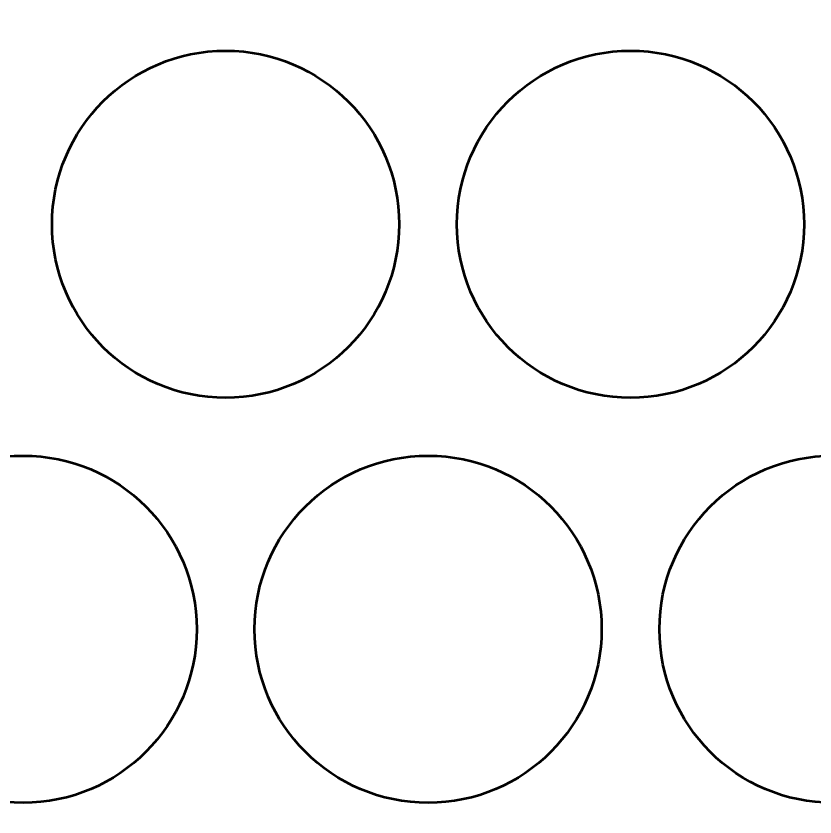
# Model space of a CAD drawing. Header units: centimetres. Extents: x -31.4 to 31.4, y -20.9 to 20.9.
# Drawn here: x 19.19 to 26.09, y -15.62 to -8.7 of the extents above; entities that cross this region are included whole.
import ezdxf

# ---------------------------------------------------------------- set-up
doc = ezdxf.new("R2010")
doc.units = ezdxf.units.CM
doc.header["$MEASUREMENT"] = 0
doc.layers.add('Layer 1', color=7, linetype='Continuous')

msp = doc.modelspace()

# ---------------------------------------------------------------- linework, layer by layer
at = {"layer": 'Layer 1', "lineweight": 53}
for centre in [(21.00004, -10.50004), (24.50004, -10.50004), (19.25004, -14.00004), (22.75004, -14.00004), (26.25004, -14.00004)]:
    msp.add_ellipse(centre, major_axis=(0, 1.50004), ratio=1, dxfattribs=at)
msp.add_open_spline([(10.55, -20.45), (10.55, -20.45), (10.55, -0.55), (10.55, -0.55), (10.55, -0.55), (10.55, -0.27386), (10.77386, -0.05), (11.05, -0.05), (11.05, -0.05), (11.05, -0.05), (30.95, -0.05), (30.95, -0.05), (30.95, -0.05), (31.22614, -0.05), (31.45, -0.27386), (31.45, -0.55), (31.45, -0.55), (31.45, -0.55), (31.45, -20.45), (31.45, -20.45), (31.45, -20.45), (31.45, -20.72614), (31.22614, -20.95), (30.95, -20.95), (30.95, -20.95), (30.95, -20.95), (11.05, -20.95), (11.05, -20.95), (11.05, -20.95), (10.77386, -20.95), (10.55, -20.72614), (10.55, -20.45)], degree=3, knots=[0, 0, 0, 0, 0.1111111, 0.1111111, 0.1111111, 0.1111111, 0.2222222, 0.2222222, 0.2222222, 0.2222222, 0.3333333, 0.3333333, 0.3333333, 0.3333333, 0.4444444, 0.4444444, 0.4444444, 0.4444444, 0.5555556, 0.5555556, 0.5555556, 0.5555556, 0.6666667, 0.6666667, 0.6666667, 0.6666667, 0.7777778, 0.7777778, 0.7777778, 0.7777778, 1, 1, 1, 1], dxfattribs=at)

doc.saveas('drawing.dxf')
